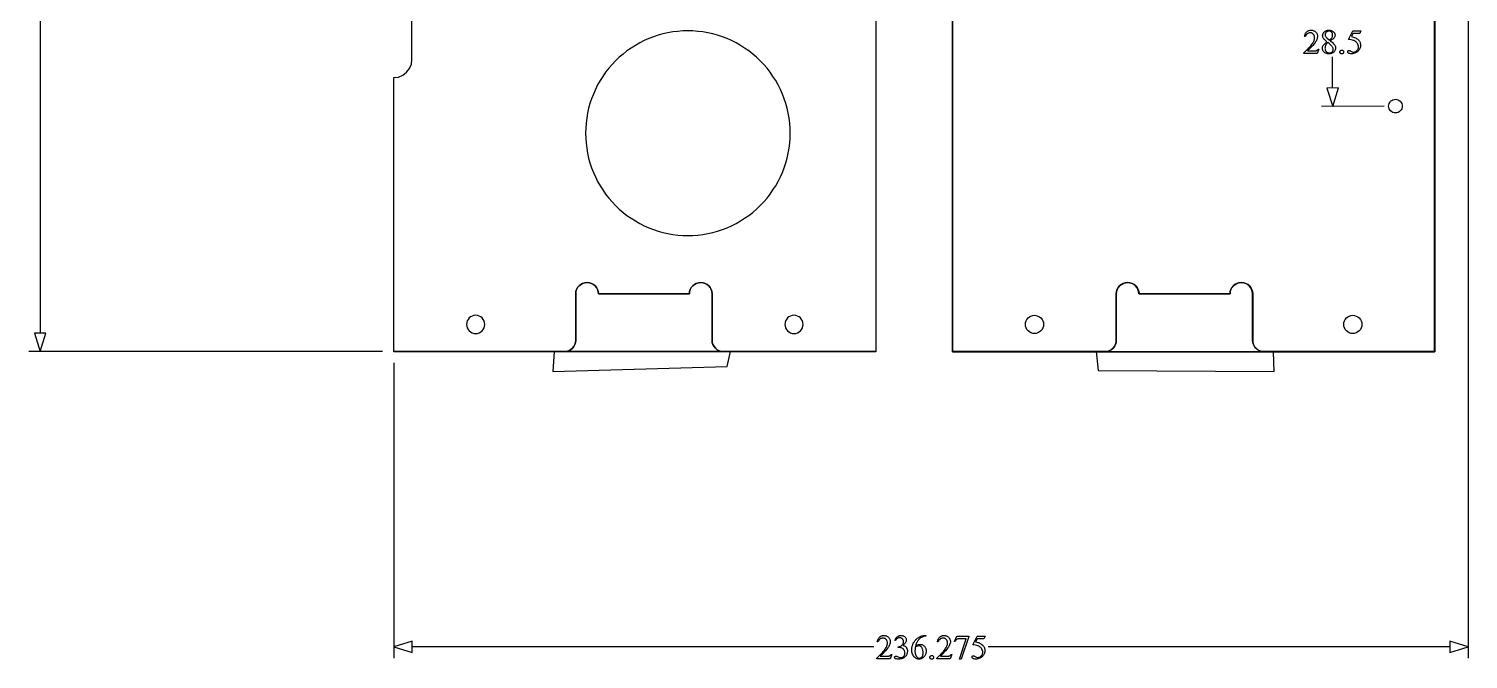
# Model space of a CAD drawing. Extents: x -326 to 246, y -295 to 240.
# Drawn here: x -316.5 to 0, y -295.1 to -156.5 of the extents above; entities that cross this region are included whole.
import ezdxf

# ---------------------------------------------------------------- set-up
doc = ezdxf.new("R2010")
doc.units = 0
doc.layers.add('DIMENSIONS', color=253, linetype='CONTINUOUS')
doc.layers.add('LAYER0', color=13, linetype='CONTINUOUS')

msp = doc.modelspace()

# ---------------------------------------------------------------- linework, layer by layer
at = {"layer": 'DIMENSIONS'}
for points in [[(0, -2.5), (0, -294.9)], [(-314.03, -133.02), (-314.03, -223.42)], [(-29.81, -169.52), (-29.84, -162.64)], [(-28.56, -169.51), (-31.06, -169.52)], [(-31.06, -169.52), (-29.79, -173.56)], [(-29.79, -173.56), (-28.56, -169.51)], [(-18.5, -173.51), (-32.29, -173.57)], [(-312.78, -223.42), (-315.28, -223.42)], [(-315.28, -223.42), (-314.03, -227.47)], [(-314.03, -227.47), (-312.78, -223.42)], [(-238.77, -227.47), (-316.53, -227.47)], [(-236.28, -229.97), (-236.28, -294.9)], [(-232.23, -291.15), (-236.28, -292.4)], [(-232.23, -293.65), (-232.23, -291.15)], [(0, -292.4), (-4.05, -291.15)], [(-4.05, -291.15), (-4.05, -293.65)], [(-236.28, -292.4), (-232.23, -293.65)], [(-130.7, -292.4), (-232.23, -292.4)], [(-4.05, -292.4), (-105.57, -292.4)], [(-4.05, -293.65), (0, -292.4)]]:
    msp.add_lwpolyline(points, dxfattribs=at)
for points in [[(-32.83, -160.95), (-33.18, -161.91), (-36.13, -161.91), (-36.13, -161.78), (-35.53, -161.21), (-35.26, -160.95), (-35.02, -160.7), (-34.81, -160.46), (-34.61, -160.24), (-34.44, -160.03), (-34.3, -159.84), (-34.17, -159.65), (-34.07, -159.47), (-33.98, -159.29), (-33.9, -159.12), (-33.84, -158.95), (-33.8, -158.78), (-33.78, -158.62), (-33.77, -158.46), (-33.77, -158.35), (-33.79, -158.23), (-33.81, -158.13), (-33.84, -158.03), (-33.88, -157.93), (-33.93, -157.84), (-33.99, -157.76), (-34.06, -157.68), (-34.13, -157.61), (-34.21, -157.55), (-34.29, -157.49), (-34.38, -157.45), (-34.47, -157.42), (-34.56, -157.39), (-34.66, -157.38), (-34.76, -157.37), (-34.94, -157.39), (-35.11, -157.43), (-35.27, -157.5), (-35.42, -157.59), (-35.49, -157.65), (-35.56, -157.71), (-35.62, -157.78), (-35.67, -157.86), (-35.77, -158.03), (-35.85, -158.22), (-35.99, -158.22), (-35.96, -158.06), (-35.92, -157.9), (-35.88, -157.76), (-35.82, -157.62), (-35.76, -157.49), (-35.69, -157.38), (-35.61, -157.27), (-35.51, -157.18), (-35.42, -157.09), (-35.31, -157.02), (-35.2, -156.95), (-35.09, -156.9), (-34.96, -156.86), (-34.84, -156.83), (-34.7, -156.82), (-34.56, -156.81), (-34.41, -156.82), (-34.27, -156.83), (-34.13, -156.87), (-34, -156.91), (-33.88, -156.96), (-33.76, -157.03), (-33.65, -157.11), (-33.55, -157.2), (-33.45, -157.3), (-33.37, -157.41), (-33.3, -157.51), (-33.24, -157.63), (-33.2, -157.74), (-33.16, -157.87), (-33.14, -157.99), (-33.14, -158.12), (-33.15, -158.31), (-33.18, -158.5), (-33.24, -158.69), (-33.31, -158.88), (-33.39, -159.03), (-33.47, -159.19), (-33.57, -159.34), (-33.67, -159.5), (-33.91, -159.82), (-34.2, -160.15), (-34.95, -160.95), (-35.19, -161.2), (-35.35, -161.36), (-34.04, -161.36), (-33.7, -161.35), (-33.48, -161.33), (-33.4, -161.31), (-33.33, -161.28), (-33.26, -161.25), (-33.19, -161.21), (-33.13, -161.16), (-33.07, -161.1), (-33.02, -161.03), (-32.97, -160.95)], [(-31.07, -159.4), (-31.34, -159.16), (-31.56, -158.96), (-31.72, -158.77), (-31.83, -158.61), (-31.91, -158.46), (-31.96, -158.31), (-32, -158.16), (-32.01, -158), (-32, -157.88), (-31.98, -157.77), (-31.95, -157.66), (-31.91, -157.55), (-31.86, -157.45), (-31.79, -157.35), (-31.72, -157.25), (-31.63, -157.16), (-31.53, -157.08), (-31.43, -157.01), (-31.31, -156.95), (-31.19, -156.9), (-31.06, -156.86), (-30.93, -156.83), (-30.78, -156.82), (-30.63, -156.81), (-30.48, -156.82), (-30.34, -156.83), (-30.21, -156.86), (-30.08, -156.89), (-29.97, -156.94), (-29.86, -156.99), (-29.75, -157.06), (-29.66, -157.14), (-29.57, -157.22), (-29.5, -157.31), (-29.43, -157.4), (-29.38, -157.49), (-29.34, -157.58), (-29.31, -157.68), (-29.29, -157.78), (-29.29, -157.89), (-29.3, -158.03), (-29.34, -158.17), (-29.4, -158.31), (-29.49, -158.46), (-29.54, -158.53), (-29.61, -158.61), (-29.79, -158.78), (-30.03, -158.95), (-30.32, -159.14), (-30.02, -159.38), (-29.78, -159.59), (-29.59, -159.78), (-29.46, -159.93), (-29.39, -160.03), (-29.34, -160.12), (-29.29, -160.22), (-29.25, -160.32), (-29.22, -160.42), (-29.2, -160.52), (-29.18, -160.62), (-29.18, -160.73), (-29.18, -160.86), (-29.2, -160.98), (-29.23, -161.1), (-29.28, -161.22), (-29.33, -161.33), (-29.4, -161.43), (-29.49, -161.53), (-29.58, -161.63), (-29.68, -161.72), (-29.8, -161.79), (-29.92, -161.86), (-30.04, -161.91), (-30.18, -161.95), (-30.32, -161.98), (-30.47, -162), (-30.63, -162), (-30.81, -162), (-30.97, -161.97), (-31.12, -161.94), (-31.27, -161.89), (-31.4, -161.83), (-31.53, -161.75), (-31.64, -161.66), (-31.74, -161.56), (-31.82, -161.47), (-31.88, -161.37), (-31.94, -161.28), (-31.98, -161.18), (-32.02, -161.08), (-32.04, -160.98), (-32.06, -160.88), (-32.06, -160.77), (-32.05, -160.61), (-32.01, -160.44), (-31.94, -160.28), (-31.84, -160.12), (-31.71, -159.95), (-31.53, -159.77), (-31.32, -159.59)], [(-30.49, -159), (-30.29, -158.81), (-30.13, -158.64), (-30.01, -158.5), (-29.93, -158.37), (-29.88, -158.25), (-29.84, -158.13), (-29.82, -157.99), (-29.81, -157.85), (-29.83, -157.67), (-29.84, -157.58), (-29.87, -157.5), (-29.9, -157.43), (-29.93, -157.36), (-29.98, -157.3), (-30.03, -157.24), (-30.09, -157.19), (-30.15, -157.15), (-30.21, -157.11), (-30.29, -157.08), (-30.36, -157.05), (-30.44, -157.04), (-30.62, -157.02), (-30.8, -157.04), (-30.89, -157.05), (-30.96, -157.08), (-31.04, -157.11), (-31.11, -157.15), (-31.17, -157.19), (-31.24, -157.24), (-31.34, -157.36), (-31.38, -157.42), (-31.41, -157.48), (-31.44, -157.54), (-31.46, -157.61), (-31.47, -157.68), (-31.47, -157.75), (-31.47, -157.85), (-31.45, -157.94), (-31.42, -158.04), (-31.37, -158.13), (-31.32, -158.23), (-31.25, -158.32), (-31.18, -158.41), (-31.1, -158.5)], [(-23.58, -156.91), (-23.86, -157.54), (-25.37, -157.54), (-25.7, -158.21), (-25.46, -158.25), (-25.23, -158.31), (-25.02, -158.38), (-24.82, -158.46), (-24.63, -158.56), (-24.46, -158.67), (-24.3, -158.8), (-24.15, -158.94), (-24.03, -159.07), (-23.93, -159.2), (-23.85, -159.34), (-23.78, -159.48), (-23.73, -159.63), (-23.69, -159.79), (-23.67, -159.95), (-23.66, -160.12), (-23.67, -160.31), (-23.7, -160.5), (-23.75, -160.68), (-23.82, -160.85), (-23.9, -161.01), (-24, -161.16), (-24.11, -161.3), (-24.22, -161.42), (-24.35, -161.53), (-24.48, -161.63), (-24.62, -161.72), (-24.76, -161.8), (-24.98, -161.89), (-25.19, -161.95), (-25.41, -161.99), (-25.63, -162), (-25.84, -161.99), (-26.02, -161.96), (-26.17, -161.92), (-26.23, -161.88), (-26.29, -161.85), (-26.38, -161.77), (-26.44, -161.69), (-26.48, -161.6), (-26.49, -161.51), (-26.49, -161.46), (-26.47, -161.41), (-26.45, -161.37), (-26.41, -161.33), (-26.36, -161.29), (-26.31, -161.27), (-26.26, -161.25), (-26.19, -161.25), (-26.1, -161.26), (-26.03, -161.28), (-25.93, -161.33), (-25.78, -161.43), (-25.64, -161.51), (-25.5, -161.57), (-25.36, -161.61), (-25.22, -161.62), (-25.11, -161.62), (-25.01, -161.6), (-24.91, -161.58), (-24.82, -161.54), (-24.72, -161.49), (-24.63, -161.44), (-24.55, -161.37), (-24.46, -161.3), (-24.39, -161.21), (-24.32, -161.12), (-24.26, -161.03), (-24.22, -160.93), (-24.18, -160.83), (-24.16, -160.73), (-24.14, -160.62), (-24.14, -160.5), (-24.14, -160.39), (-24.16, -160.28), (-24.18, -160.17), (-24.21, -160.06), (-24.25, -159.96), (-24.3, -159.86), (-24.36, -159.75), (-24.43, -159.66), (-24.5, -159.56), (-24.59, -159.47), (-24.68, -159.39), (-24.77, -159.31), (-24.88, -159.23), (-24.99, -159.17), (-25.11, -159.1), (-25.23, -159.05), (-25.45, -158.97), (-25.71, -158.92), (-26, -158.88), (-26.33, -158.86), (-25.37, -156.91)], [(-30.9, -159.54), (-31.04, -159.67), (-31.16, -159.8), (-31.27, -159.95), (-31.35, -160.1), (-31.41, -160.25), (-31.46, -160.41), (-31.49, -160.58), (-31.5, -160.76), (-31.49, -160.87), (-31.48, -160.98), (-31.46, -161.09), (-31.43, -161.18), (-31.4, -161.28), (-31.35, -161.36), (-31.3, -161.44), (-31.24, -161.52), (-31.17, -161.58), (-31.1, -161.64), (-31.02, -161.69), (-30.94, -161.73), (-30.86, -161.76), (-30.77, -161.79), (-30.67, -161.8), (-30.58, -161.8), (-30.39, -161.79), (-30.3, -161.77), (-30.22, -161.75), (-30.14, -161.72), (-30.07, -161.68), (-30, -161.63), (-29.94, -161.58), (-29.88, -161.52), (-29.83, -161.46), (-29.79, -161.4), (-29.76, -161.33), (-29.73, -161.26), (-29.71, -161.19), (-29.7, -161.11), (-29.7, -161.03), (-29.71, -160.9), (-29.73, -160.78), (-29.78, -160.67), (-29.84, -160.56), (-29.91, -160.46), (-30, -160.35), (-30.23, -160.11), (-30.53, -159.84)], [(-27.8, -161.2), (-27.72, -161.21), (-27.64, -161.23), (-27.57, -161.27), (-27.51, -161.32), (-27.46, -161.38), (-27.42, -161.45), (-27.4, -161.53), (-27.39, -161.61), (-27.4, -161.69), (-27.42, -161.76), (-27.46, -161.83), (-27.51, -161.9), (-27.57, -161.95), (-27.64, -161.99), (-27.72, -162.01), (-27.8, -162.02), (-27.88, -162.01), (-27.96, -161.99), (-28.02, -161.95), (-28.09, -161.9), (-28.14, -161.83), (-28.18, -161.76), (-28.2, -161.69), (-28.21, -161.61), (-28.2, -161.52), (-28.18, -161.45), (-28.14, -161.38), (-28.09, -161.32), (-28.02, -161.26), (-27.96, -161.23), (-27.88, -161.21)], [(-126.78, -294.04), (-127.13, -295.01), (-130.08, -295.01), (-130.08, -294.87), (-129.48, -294.3), (-129.21, -294.04), (-128.97, -293.79), (-128.75, -293.55), (-128.56, -293.33), (-128.39, -293.12), (-128.25, -292.93), (-128.12, -292.74), (-128.01, -292.56), (-127.92, -292.38), (-127.85, -292.21), (-127.79, -292.04), (-127.75, -291.87), (-127.72, -291.71), (-127.72, -291.55), (-127.72, -291.44), (-127.73, -291.33), (-127.76, -291.22), (-127.79, -291.12), (-127.83, -291.03), (-127.88, -290.94), (-127.94, -290.85), (-128.01, -290.77), (-128.08, -290.7), (-128.16, -290.64), (-128.24, -290.59), (-128.33, -290.54), (-128.42, -290.51), (-128.51, -290.49), (-128.6, -290.47), (-128.7, -290.47), (-128.88, -290.48), (-129.05, -290.52), (-129.21, -290.59), (-129.37, -290.68), (-129.44, -290.74), (-129.5, -290.8), (-129.56, -290.87), (-129.62, -290.95), (-129.72, -291.12), (-129.8, -291.31), (-129.94, -291.31), (-129.91, -291.15), (-129.87, -290.99), (-129.83, -290.85), (-129.77, -290.71), (-129.71, -290.59), (-129.63, -290.47), (-129.55, -290.36), (-129.46, -290.27), (-129.36, -290.18), (-129.26, -290.11), (-129.15, -290.04), (-129.03, -289.99), (-128.91, -289.95), (-128.78, -289.93), (-128.65, -289.91), (-128.51, -289.9), (-128.36, -289.91), (-128.22, -289.93), (-128.08, -289.96), (-127.95, -290), (-127.83, -290.05), (-127.71, -290.12), (-127.6, -290.2), (-127.49, -290.29), (-127.4, -290.39), (-127.31, -290.5), (-127.24, -290.61), (-127.19, -290.72), (-127.14, -290.84), (-127.11, -290.96), (-127.09, -291.08), (-127.08, -291.21), (-127.1, -291.4), (-127.13, -291.59), (-127.18, -291.78), (-127.26, -291.97), (-127.34, -292.12), (-127.42, -292.28), (-127.51, -292.43), (-127.62, -292.59), (-127.86, -292.91), (-128.15, -293.24), (-128.89, -294.04), (-129.14, -294.3), (-129.29, -294.45), (-127.99, -294.45), (-127.65, -294.44), (-127.43, -294.42), (-127.35, -294.4), (-127.28, -294.37), (-127.21, -294.34), (-127.14, -294.3), (-127.08, -294.25), (-127.02, -294.19), (-126.97, -294.12), (-126.92, -294.04)], [(-126.08, -290.96), (-125.97, -290.72), (-125.84, -290.51), (-125.7, -290.33), (-125.62, -290.25), (-125.54, -290.18), (-125.46, -290.11), (-125.37, -290.06), (-125.27, -290.01), (-125.18, -289.97), (-125.07, -289.94), (-124.96, -289.92), (-124.85, -289.91), (-124.73, -289.9), (-124.58, -289.91), (-124.45, -289.93), (-124.32, -289.96), (-124.2, -290), (-124.09, -290.05), (-123.98, -290.12), (-123.89, -290.2), (-123.81, -290.29), (-123.7, -290.44), (-123.62, -290.59), (-123.6, -290.67), (-123.58, -290.75), (-123.57, -290.83), (-123.56, -290.92), (-123.57, -291.05), (-123.61, -291.19), (-123.66, -291.33), (-123.73, -291.47), (-123.83, -291.61), (-123.95, -291.76), (-124.09, -291.9), (-124.25, -292.04), (-124.03, -292.14), (-123.94, -292.2), (-123.84, -292.26), (-123.76, -292.33), (-123.68, -292.4), (-123.61, -292.48), (-123.55, -292.56), (-123.5, -292.65), (-123.45, -292.74), (-123.41, -292.83), (-123.38, -292.93), (-123.35, -293.03), (-123.33, -293.13), (-123.32, -293.24), (-123.32, -293.35), (-123.32, -293.51), (-123.34, -293.66), (-123.37, -293.81), (-123.42, -293.96), (-123.48, -294.09), (-123.55, -294.23), (-123.63, -294.35), (-123.73, -294.47), (-123.87, -294.62), (-124.03, -294.75), (-124.2, -294.85), (-124.39, -294.94), (-124.59, -295.01), (-124.81, -295.06), (-125.04, -295.08), (-125.29, -295.09), (-125.52, -295.09), (-125.71, -295.06), (-125.87, -295.02), (-125.93, -295), (-125.98, -294.97), (-126.06, -294.9), (-126.11, -294.84), (-126.15, -294.77), (-126.16, -294.7), (-126.15, -294.65), (-126.14, -294.6), (-126.11, -294.55), (-126.07, -294.51), (-126.03, -294.48), (-125.98, -294.45), (-125.92, -294.44), (-125.86, -294.43), (-125.77, -294.44), (-125.68, -294.46), (-125.57, -294.5), (-125.39, -294.59), (-125.21, -294.69), (-125.09, -294.73), (-124.95, -294.76), (-124.79, -294.77), (-124.7, -294.77), (-124.61, -294.76), (-124.53, -294.73), (-124.44, -294.7), (-124.36, -294.66), (-124.29, -294.61), (-124.21, -294.55), (-124.14, -294.48), (-124.08, -294.41), (-124.02, -294.33), (-123.97, -294.25), (-123.93, -294.16), (-123.9, -294.08), (-123.88, -293.98), (-123.87, -293.89), (-123.86, -293.79), (-123.87, -293.65), (-123.89, -293.5), (-123.93, -293.36), (-123.99, -293.22), (-124.04, -293.13), (-124.09, -293.04), (-124.15, -292.97), (-124.2, -292.91), (-124.29, -292.84), (-124.39, -292.77), (-124.51, -292.71), (-124.64, -292.64), (-124.78, -292.59), (-124.92, -292.55), (-125.06, -292.53), (-125.2, -292.52), (-125.32, -292.52), (-125.32, -292.41), (-125.17, -292.39), (-125.03, -292.34), (-124.88, -292.28), (-124.73, -292.2), (-124.6, -292.11), (-124.48, -292.01), (-124.38, -291.9), (-124.31, -291.79), (-124.25, -291.66), (-124.21, -291.53), (-124.18, -291.39), (-124.18, -291.25), (-124.18, -291.16), (-124.19, -291.07), (-124.21, -290.99), (-124.23, -290.91), (-124.27, -290.83), (-124.31, -290.76), (-124.36, -290.7), (-124.41, -290.64), (-124.47, -290.58), (-124.54, -290.54), (-124.61, -290.5), (-124.68, -290.46), (-124.76, -290.44), (-124.84, -290.42), (-124.92, -290.41), (-125.01, -290.4), (-125.15, -290.41), (-125.28, -290.44), (-125.41, -290.49), (-125.53, -290.56), (-125.65, -290.64), (-125.76, -290.75), (-125.86, -290.87), (-125.96, -291.02)], [(-119.3, -289.9), (-119.3, -290.04), (-119.54, -290.07), (-119.75, -290.11), (-119.93, -290.17), (-120.1, -290.23), (-120.25, -290.31), (-120.41, -290.42), (-120.56, -290.54), (-120.71, -290.68), (-120.85, -290.83), (-120.98, -290.99), (-121.1, -291.16), (-121.21, -291.34), (-121.3, -291.53), (-121.39, -291.74), (-121.46, -291.97), (-121.54, -292.21), (-121.4, -292.13), (-121.27, -292.05), (-121.14, -291.99), (-121, -291.94), (-120.87, -291.9), (-120.74, -291.87), (-120.6, -291.85), (-120.47, -291.85), (-120.34, -291.86), (-120.22, -291.88), (-120.1, -291.91), (-119.99, -291.95), (-119.88, -292.01), (-119.78, -292.08), (-119.68, -292.17), (-119.58, -292.26), (-119.49, -292.37), (-119.42, -292.48), (-119.35, -292.61), (-119.3, -292.73), (-119.26, -292.87), (-119.23, -293.01), (-119.21, -293.17), (-119.2, -293.32), (-119.21, -293.48), (-119.23, -293.63), (-119.26, -293.78), (-119.3, -293.92), (-119.35, -294.06), (-119.42, -294.2), (-119.5, -294.34), (-119.58, -294.47), (-119.7, -294.61), (-119.83, -294.74), (-119.97, -294.85), (-120.12, -294.94), (-120.27, -295.01), (-120.44, -295.05), (-120.61, -295.08), (-120.79, -295.09), (-120.92, -295.09), (-121.04, -295.07), (-121.16, -295.05), (-121.27, -295.01), (-121.37, -294.96), (-121.48, -294.9), (-121.57, -294.83), (-121.66, -294.75), (-121.83, -294.58), (-121.97, -294.4), (-122.09, -294.2), (-122.19, -294), (-122.27, -293.78), (-122.32, -293.54), (-122.35, -293.3), (-122.37, -293.04), (-122.36, -292.88), (-122.35, -292.71), (-122.33, -292.55), (-122.3, -292.39), (-122.26, -292.23), (-122.21, -292.07), (-122.16, -291.92), (-122.1, -291.77), (-122.02, -291.62), (-121.95, -291.47), (-121.86, -291.33), (-121.77, -291.2), (-121.67, -291.07), (-121.56, -290.94), (-121.45, -290.81), (-121.33, -290.7), (-121.08, -290.48), (-120.84, -290.3), (-120.72, -290.23), (-120.6, -290.16), (-120.49, -290.11), (-120.37, -290.06), (-120.15, -289.99), (-119.93, -289.94), (-119.72, -289.91), (-119.52, -289.9)], [(-113.56, -294.04), (-113.91, -295.01), (-116.86, -295.01), (-116.86, -294.87), (-116.26, -294.3), (-116, -294.04), (-115.75, -293.79), (-115.54, -293.55), (-115.34, -293.33), (-115.18, -293.12), (-115.03, -292.93), (-114.91, -292.74), (-114.8, -292.56), (-114.71, -292.38), (-114.63, -292.21), (-114.57, -292.04), (-114.53, -291.87), (-114.51, -291.71), (-114.5, -291.55), (-114.5, -291.44), (-114.52, -291.33), (-114.54, -291.22), (-114.57, -291.12), (-114.61, -291.03), (-114.66, -290.94), (-114.72, -290.85), (-114.79, -290.77), (-114.87, -290.7), (-114.94, -290.64), (-115.03, -290.59), (-115.11, -290.54), (-115.2, -290.51), (-115.29, -290.49), (-115.39, -290.47), (-115.49, -290.47), (-115.67, -290.48), (-115.84, -290.52), (-116, -290.59), (-116.15, -290.68), (-116.22, -290.74), (-116.29, -290.8), (-116.35, -290.87), (-116.4, -290.95), (-116.5, -291.12), (-116.58, -291.31), (-116.72, -291.31), (-116.69, -291.15), (-116.66, -290.99), (-116.61, -290.85), (-116.56, -290.71), (-116.49, -290.59), (-116.42, -290.47), (-116.34, -290.36), (-116.25, -290.27), (-116.15, -290.18), (-116.04, -290.11), (-115.93, -290.04), (-115.82, -289.99), (-115.69, -289.95), (-115.57, -289.93), (-115.43, -289.91), (-115.29, -289.9), (-115.14, -289.91), (-115, -289.93), (-114.86, -289.96), (-114.73, -290), (-114.61, -290.05), (-114.49, -290.12), (-114.38, -290.2), (-114.28, -290.29), (-114.18, -290.39), (-114.1, -290.5), (-114.03, -290.61), (-113.97, -290.72), (-113.93, -290.84), (-113.89, -290.96), (-113.88, -291.08), (-113.87, -291.21), (-113.88, -291.4), (-113.91, -291.59), (-113.97, -291.78), (-114.05, -291.97), (-114.12, -292.12), (-114.2, -292.28), (-114.3, -292.43), (-114.4, -292.59), (-114.65, -292.91), (-114.93, -293.24), (-115.68, -294.04), (-115.92, -294.3), (-116.08, -294.45), (-114.77, -294.45), (-114.43, -294.44), (-114.21, -294.42), (-114.14, -294.4), (-114.06, -294.37), (-113.99, -294.34), (-113.92, -294.3), (-113.86, -294.25), (-113.8, -294.19), (-113.75, -294.12), (-113.7, -294.04)], [(-112.49, -290.01), (-109.81, -290.01), (-109.81, -290.15), (-111.48, -295.11), (-111.89, -295.11), (-110.4, -290.61), (-111.77, -290.61), (-111.96, -290.61), (-112.13, -290.63), (-112.26, -290.66), (-112.37, -290.71), (-112.51, -290.8), (-112.64, -290.92), (-112.76, -291.06), (-112.86, -291.23), (-112.97, -291.19)], [(-106.2, -290.01), (-106.48, -290.63), (-107.99, -290.63), (-108.32, -291.3), (-108.08, -291.35), (-107.85, -291.4), (-107.64, -291.47), (-107.44, -291.56), (-107.25, -291.65), (-107.08, -291.77), (-106.92, -291.89), (-106.77, -292.03), (-106.65, -292.16), (-106.55, -292.29), (-106.47, -292.43), (-106.4, -292.58), (-106.35, -292.73), (-106.31, -292.88), (-106.28, -293.04), (-106.28, -293.21), (-106.29, -293.4), (-106.32, -293.59), (-106.37, -293.77), (-106.44, -293.94), (-106.52, -294.1), (-106.62, -294.25), (-106.72, -294.39), (-106.84, -294.51), (-106.97, -294.62), (-107.1, -294.72), (-107.24, -294.81), (-107.38, -294.89), (-107.6, -294.98), (-107.81, -295.04), (-108.03, -295.08), (-108.25, -295.09), (-108.46, -295.08), (-108.64, -295.06), (-108.79, -295.01), (-108.85, -294.98), (-108.91, -294.94), (-109, -294.86), (-109.06, -294.78), (-109.1, -294.69), (-109.11, -294.6), (-109.11, -294.55), (-109.09, -294.51), (-109.07, -294.46), (-109.03, -294.42), (-108.98, -294.39), (-108.93, -294.36), (-108.88, -294.35), (-108.81, -294.34), (-108.72, -294.35), (-108.65, -294.37), (-108.55, -294.42), (-108.4, -294.52), (-108.26, -294.61), (-108.12, -294.67), (-107.98, -294.7), (-107.84, -294.71), (-107.73, -294.71), (-107.63, -294.69), (-107.53, -294.67), (-107.44, -294.63), (-107.34, -294.59), (-107.25, -294.53), (-107.17, -294.46), (-107.08, -294.39), (-107.01, -294.3), (-106.94, -294.22), (-106.88, -294.12), (-106.84, -294.03), (-106.8, -293.92), (-106.78, -293.82), (-106.76, -293.71), (-106.76, -293.59), (-106.76, -293.48), (-106.77, -293.37), (-106.8, -293.26), (-106.83, -293.15), (-106.87, -293.05), (-106.92, -292.95), (-106.98, -292.85), (-107.05, -292.75), (-107.12, -292.65), (-107.21, -292.56), (-107.3, -292.48), (-107.39, -292.4), (-107.5, -292.33), (-107.61, -292.26), (-107.73, -292.2), (-107.85, -292.14), (-108.07, -292.07), (-108.33, -292.01), (-108.62, -291.97), (-108.95, -291.95), (-107.99, -290.01)], [(-121.6, -292.48), (-121.65, -292.93), (-121.66, -293.29), (-121.66, -293.47), (-121.63, -293.66), (-121.59, -293.85), (-121.53, -294.06), (-121.46, -294.25), (-121.37, -294.43), (-121.27, -294.58), (-121.14, -294.71), (-121.05, -294.79), (-120.94, -294.84), (-120.82, -294.88), (-120.69, -294.89), (-120.61, -294.88), (-120.53, -294.87), (-120.46, -294.85), (-120.38, -294.81), (-120.31, -294.77), (-120.24, -294.72), (-120.18, -294.66), (-120.11, -294.59), (-120.05, -294.51), (-120, -294.42), (-119.96, -294.32), (-119.92, -294.22), (-119.9, -294.11), (-119.88, -293.99), (-119.87, -293.86), (-119.86, -293.72), (-119.87, -293.57), (-119.88, -293.42), (-119.9, -293.27), (-119.92, -293.13), (-119.96, -293), (-120, -292.87), (-120.05, -292.75), (-120.11, -292.63), (-120.18, -292.52), (-120.25, -292.43), (-120.33, -292.35), (-120.42, -292.29), (-120.51, -292.23), (-120.61, -292.2), (-120.71, -292.18), (-120.82, -292.17), (-120.97, -292.18), (-121.12, -292.23), (-121.32, -292.32)], [(-117.97, -294.29), (-117.89, -294.3), (-117.81, -294.32), (-117.74, -294.36), (-117.68, -294.41), (-117.63, -294.47), (-117.59, -294.54), (-117.57, -294.62), (-117.56, -294.7), (-117.57, -294.78), (-117.59, -294.86), (-117.63, -294.93), (-117.68, -294.99), (-117.74, -295.04), (-117.81, -295.08), (-117.89, -295.1), (-117.97, -295.11), (-118.05, -295.1), (-118.13, -295.08), (-118.2, -295.04), (-118.26, -294.99), (-118.31, -294.93), (-118.35, -294.86), (-118.37, -294.78), (-118.38, -294.7), (-118.37, -294.62), (-118.35, -294.54), (-118.31, -294.47), (-118.26, -294.41), (-118.2, -294.36), (-118.13, -294.32), (-118.05, -294.3)]]:
    msp.add_lwpolyline(points, close=True, dxfattribs=at)
at = {"layer": 'LAYER0'}
msp.add_lwpolyline([(-130.28, 232.5), (-130.28, -227.47), (-236.28, -227.47), (-236.28, -167.24), (-235.24, -167.11), (-234.28, -166.71), (-233.45, -166.07), (-232.81, -165.24), (-232.41, -164.28), (-232.28, -163.24), (-232.28, -137.84), (-232.41, -136.81), (-232.81, -135.84), (-233.45, -135.01), (-234.28, -134.38), (-235.24, -133.98), (-236.28, -133.84), (-236.28, 172.76)], dxfattribs=at)
msp.add_lwpolyline([(-130.28, 232.5), (-130.28, -227.47), (-236.28, -227.47), (-236.28, -167.24), (-235.24, -167.11), (-234.28, -166.71), (-233.45, -166.07), (-232.81, -165.24), (-232.41, -164.28), (-232.28, -163.24), (-232.28, -137.84), (-232.41, -136.81), (-232.81, -135.84), (-233.45, -135.01), (-234.28, -134.38), (-235.24, -133.98), (-236.28, -133.84), (-236.28, 172.76)], dxfattribs=at)
msp.add_lwpolyline([(-130.28, 232.5), (-130.28, -227.47), (-236.28, -227.47), (-236.28, -167.24), (-235.24, -167.11), (-234.28, -166.71), (-233.45, -166.07), (-232.81, -165.24), (-232.41, -164.28), (-232.28, -163.24), (-232.28, -137.84), (-232.41, -136.81), (-232.81, -135.84), (-233.45, -135.01), (-234.28, -134.38), (-235.24, -133.98), (-236.28, -133.84), (-236.28, 172.76)], dxfattribs=at)
msp.add_lwpolyline([(-130.28, 232.5), (-130.28, -227.47), (-236.28, -227.47), (-236.28, -167.24), (-235.24, -167.11), (-234.28, -166.71), (-233.45, -166.07), (-232.81, -165.24), (-232.41, -164.28), (-232.28, -163.24), (-232.28, -137.84), (-232.41, -136.81), (-232.81, -135.84), (-233.45, -135.01), (-234.28, -134.38), (-235.24, -133.98), (-236.28, -133.84), (-236.28, 172.76)], dxfattribs=at)
for points in [[(-113.38, -227.5), (-113.38, 232.5), (-7.38, 232.5), (-7.38, -26.2, 1), (-7.38, -29.2), (-7.38, -227.5)], [(-113.38, -227.5), (-113.38, 232.5), (-7.38, 232.5), (-7.38, -26.2, 1), (-7.38, -29.2), (-7.38, -227.5)], [(-113.37, -227.5), (-113.37, 232.5), (-60.37, 232.5), (-7.37, 232.5), (-7.37, -26.2, 1), (-7.37, -29.2), (-7.37, -227.5)], [(-113.37, -227.5), (-113.37, 232.5), (-60.37, 232.5), (-7.37, 232.5), (-7.37, -26.2, 1), (-7.37, -29.2), (-7.37, -227.5)], [(-113.37, -227.5), (-113.37, 232.5), (-60.37, 232.5), (-7.37, 232.5), (-7.37, -26.2, 1), (-7.37, -29.2), (-7.37, -227.5)], [(-113.37, -227.5), (-113.37, 232.5), (-60.37, 232.5), (-7.37, 232.5), (-7.37, -26.2, 1), (-7.37, -29.2), (-7.37, -227.5)], [(-171.6, -156.95, 0.414214), (-194.1, -179.45, 0.414214), (-171.6, -201.95, 0.414214), (-149.1, -179.45, 0.414214)], [(-16, -172, -0.414214), (-14.5, -173.5, -0.414214), (-16, -175, -0.414214), (-17.5, -173.5, -0.414214)], [(-130.27, -227.5), (-236.27, -227.5), (-236.27, -227.47), (-198.77, -227.47, 0.414214), (-196.27, -224.97), (-196.27, -214.77, -1), (-191.27, -214.77), (-171.27, -214.77, -1), (-166.27, -214.77), (-166.27, -224.97, 0.414214), (-163.77, -227.47), (-130.27, -227.47)], [(-196.27, -224.97, -0.414214), (-198.77, -227.47), (-201.01, -227.47), (-201.32, -231.84), (-162.96, -230.77), (-162.22, -227.47), (-163.77, -227.47, -0.414214), (-166.27, -224.97), (-166.27, -214.77, 1), (-171.27, -214.77), (-191.27, -214.77, 1), (-196.27, -214.77)], [(-196.27, -224.97, -0.414214), (-198.77, -227.47), (-201.01, -227.47), (-201.32, -231.84), (-162.96, -230.77), (-162.22, -227.47), (-163.77, -227.47, -0.414214), (-166.27, -224.97), (-166.27, -214.77, 1), (-171.27, -214.77), (-191.27, -214.77, 1), (-196.27, -214.77)], [(-196.27, -224.97, -0.414214), (-198.77, -227.47), (-201.01, -227.47), (-201.32, -231.84), (-162.96, -230.77), (-162.22, -227.47), (-163.77, -227.47, -0.414214), (-166.27, -224.97), (-166.27, -214.77, 1), (-171.27, -214.77), (-191.27, -214.77, 1), (-196.27, -214.77)], [(-196.27, -224.97, -0.414214), (-198.77, -227.47), (-201.01, -227.47), (-201.32, -231.84), (-162.96, -230.77), (-162.22, -227.47), (-163.77, -227.47, -0.414214), (-166.27, -224.97), (-166.27, -214.77, 1), (-171.27, -214.77), (-191.27, -214.77, 1), (-196.27, -214.77)], [(-113.38, -227.5), (-7.38, -227.5), (-7.38, -227.47), (-44.88, -227.47, -0.414214), (-47.38, -224.97), (-47.38, -214.77, 1), (-52.38, -214.77), (-72.38, -214.77, 1), (-77.38, -214.77), (-77.38, -224.97, -0.414214), (-79.88, -227.47), (-113.38, -227.47)], [(-113.38, -227.5), (-7.38, -227.5), (-7.38, -227.47), (-44.88, -227.47, -0.414214), (-47.38, -224.97), (-47.38, -214.77, 1), (-52.38, -214.77), (-72.38, -214.77, 1), (-77.38, -214.77), (-77.38, -224.97, -0.414214), (-79.88, -227.47), (-113.38, -227.47)], [(-79.93, -227.47), (-81.84, -227.48), (-81.35, -231.61), (-42.7, -231.88), (-42.85, -227.5), (-44.83, -227.47), (-44.93, -227.47, -0.414214), (-47.43, -224.97), (-47.43, -214.77, 1), (-52.43, -214.77), (-72.43, -214.77, 1), (-77.43, -214.77), (-77.43, -224.97, -0.414214)], [(-79.93, -227.47), (-81.84, -227.48), (-81.35, -231.61), (-42.7, -231.88), (-42.85, -227.5), (-44.83, -227.47), (-44.93, -227.47, -0.414214), (-47.43, -224.97), (-47.43, -214.77, 1), (-52.43, -214.77), (-72.43, -214.77, 1), (-77.43, -214.77), (-77.43, -224.97, -0.414214)], [(-79.93, -227.47), (-81.84, -227.48), (-81.35, -231.61), (-42.7, -231.88), (-42.85, -227.5), (-44.83, -227.47), (-44.93, -227.47, -0.414214), (-47.43, -224.97), (-47.43, -214.77, 1), (-52.43, -214.77), (-72.43, -214.77, 1), (-77.43, -214.77), (-77.43, -224.97, -0.414214)], [(-79.93, -227.47), (-81.84, -227.48), (-81.35, -231.61), (-42.7, -231.88), (-42.85, -227.5), (-44.83, -227.47), (-44.93, -227.47, -0.414214), (-47.43, -224.97), (-47.43, -214.77, 1), (-52.43, -214.77), (-72.43, -214.77, 1), (-77.43, -214.77), (-77.43, -224.97, -0.414214)], [(-220.27, -221.5, 0.414214), (-218.27, -223.5, 0.414214), (-216.27, -221.5, 0.414214), (-218.27, -219.5, 0.414214)], [(-148.27, -219.5, 0.414214), (-150.27, -221.5, 0.414214), (-148.27, -223.5, 0.414214), (-146.27, -221.5, 0.414214)], [(-95.38, -219.5, -0.414214), (-93.38, -221.5, -0.414214), (-95.38, -223.5, -0.414214), (-97.38, -221.5, -0.414214)], [(-23.38, -221.5, -0.414214), (-25.38, -223.5, -0.414214), (-27.38, -221.5, -0.414214), (-25.38, -219.5, -0.414214)]]:
    msp.add_lwpolyline(points, format="xyb", close=True, dxfattribs=at)
msp.add_lwpolyline([(-113.38, -145.2), (-113.38, -227.47), (-79.88, -227.47, 0.414214), (-77.38, -224.97), (-77.38, -214.77, -1), (-72.38, -214.77), (-52.38, -214.77, -1), (-47.38, -214.77), (-47.38, -224.97, 0.414214), (-44.88, -227.47), (-7.38, -227.47), (-7.38, -29.2, -1)], format="xyb", dxfattribs=at)

doc.saveas('drawing.dxf')
